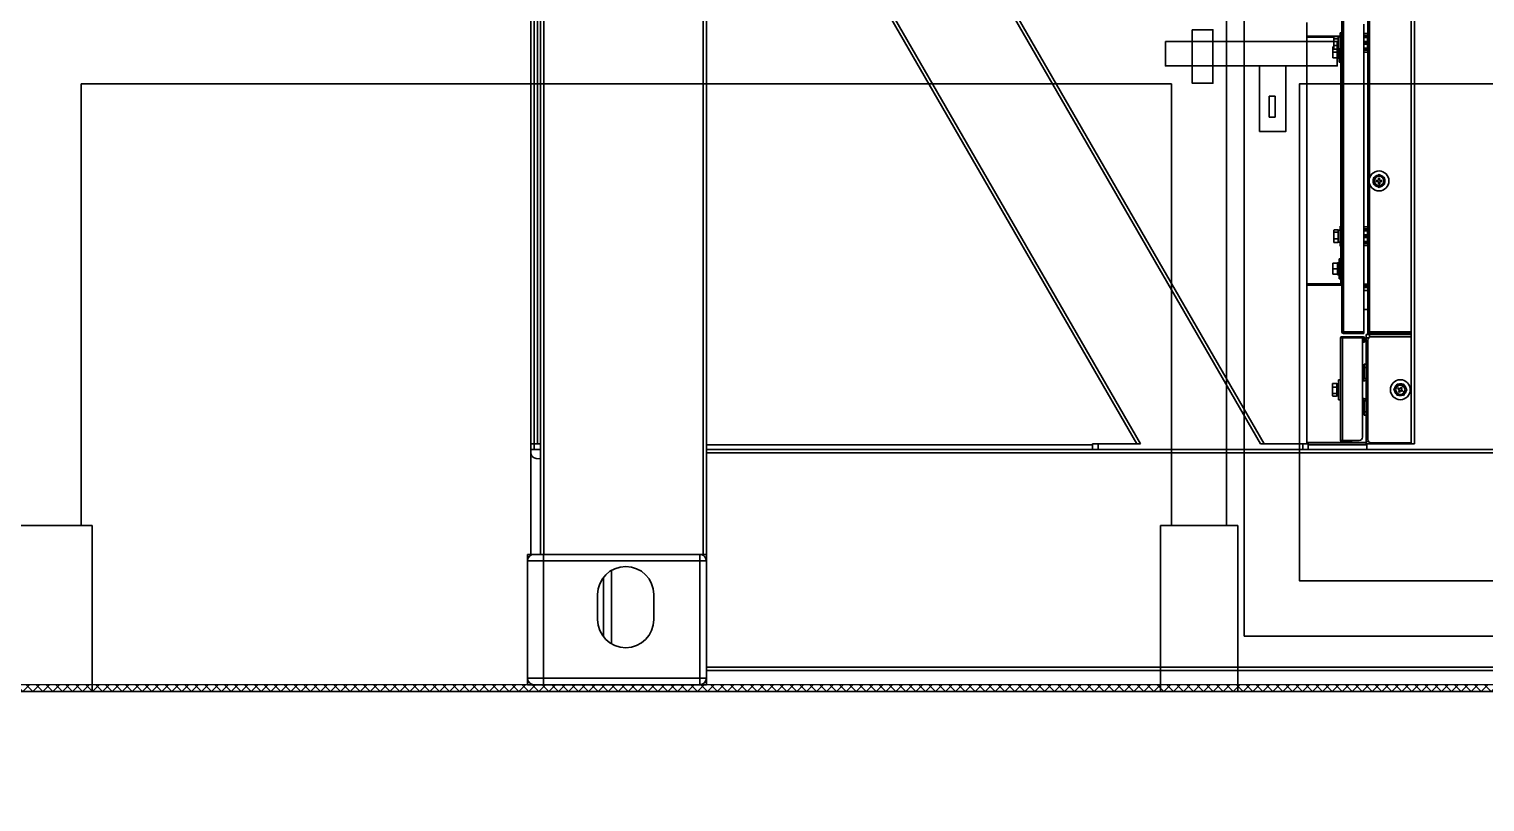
# Model space of a CAD drawing. Header units: millimetres. Extents: x 32496 to 166256, y 3504 to 23939.
# Drawn here: x 83017 to 84335, y 19105 to 19805 of the extents above; entities that cross this region are included whole.
import ezdxf

# ---------------------------------------------------------------- set-up
doc = ezdxf.new("R2010")
doc.units = ezdxf.units.MM
doc.layers.get('0').update_dxf_attribs({"lineweight": 35})
doc.layers.add('02___PRT_ALL_AXES', color=90, linetype='Continuous')

# ---------------------------------------------------------------- blocks, each defined once
blk = doc.blocks.new('YTJHUYTYHRTGR')
at = {"color": 7, "linetype": 'Continuous'}
for p, q in [((68067.4, -41907, 19235.7), (68067.4, -41029, 19235.7)), ((68017.4, -41507, 19235.7), (67030.4, -41507, 19235.7)), ((67030.4, -41907, 19235.7), (67030.4, -41507, 19235.7)), ((68017.4, -41907, 19235.7), (68017.4, -41507, 19235.7)), ((66970.4, -41907, 19235.7), (67040.4, -41907, 19235.7)), ((67040.4, -42057, 19235.7), (67040.4, -41907, 19235.7)), ((68007.4, -42057, 19235.7), (68007.4, -41907, 19235.7)), ((68007.4, -41907, 19235.7), (68077.4, -41907, 19235.7)), ((68077.4, -42057, 19235.7), (68077.4, -41907, 19235.7))]:
    blk.add_line(p, q, dxfattribs=at)
blk.add_lwpolyline([(69223.4, -41029, 0.414214), (69048.4, -40854), (68258.4, -40854, 0.414214), (68083.4, -41029), (68083.4, -42007), (69223.4, -42007)], format="xyb", close=True)
for points in [[(68036.3, -41458.1), (68055, -41458.1), (68055, -41506.6), (68036.3, -41506.6)], [(68011.9, -41468.9), (68167.6, -41468.9), (68167.6, -41490.8), (68011.9, -41490.8)], [(68097.2, -41490.8), (68121, -41490.8), (68121, -41550.2), (68097.2, -41550.2)], [(68628.4, -41957), (68133.4, -41957), (68133.4, -41507), (68628.4, -41507)], [(68105.9, -41537.1), (68111.2, -41537.1), (68111.2, -41518.3), (68105.9, -41518.3)]]:
    blk.add_lwpolyline(points, close=True)
at = {"layer": '02___PRT_ALL_AXES', "color": 7, "linetype": 'Continuous'}
blk.add_line((71373.4, -42057, 19235.7), (65933.4, -42057, 19235.7), dxfattribs=at)
blk = doc.blocks.new('1250-8')
at = {"color": 7, "linetype": 'Continuous'}
for p, q in [((38626.9, -21947.5), (38626.9, -24607.5)), ((38617.9, -24512.5), (38617.9, -21993.5)), ((38620.9, -24512.5), (38620.9, -21993.5)), ((39414.9, -21998.5), (39414.9, -24507.5)), ((39375.9, -24407.5), (39375.9, -23412)), ((38781.9, -23641.5), (39281.9, -24507.5)), ((38781.9, -23841.5), (39166.5, -24507.5)), ((38776.9, -23881.1), (38776.9, -24512.5)), ((39320.7, -24507.5), (39320.7, -24126)), ((39352.2, -24406.1), (39352.2, -24124.5)), ((39372.2, -24127.5), (39372.2, -24406.1)), ((39350.6, -24138.5), (39320.7, -24138.5)), ((39345, -24139.3), (39320.7, -24139.3)), ((39320.7, -24139.5), (39345, -24139.5)), ((39345, -24150), (39345, -24139)), ((39348.7, -24138.8), (39345.3, -24138.8)), ((39348.7, -24141), (39345.3, -24141)), ((39349, -24150), (39349, -24139)), ((39350.6, -24139.2), (39349, -24139.2)), ((39352.2, -24135.5), (39350.6, -24135.5)), ((39350.6, -24135.5), (39350.6, -24153.5)), ((39372.2, -24136.1), (39375.9, -24136.2)), ((39344.2, -24148), (39345, -24148)), ((39344.2, -24148), (39344.2, -24158)), ((39344.2, -24158), (39348.2, -24158)), ((39347.9, -24153), (39344.5, -24153)), ((39348.7, -24146.8), (39345.3, -24146.8)), ((39348.7, -24150.2), (39345.3, -24150.2)), ((39348.2, -24158.4), (39348.2, -24150.2)), ((39350.6, -24149.9), (39349, -24149.9)), ((39349.8, -24149.9), (39349.8, -24162)), ((39352.2, -24153.5), (39350.6, -24153.5)), ((39351.4, -24310.5), (39351.4, -24153.5)), ((39375.9, -24152.9), (39372.2, -24153)), ((39349.8, -24158.4), (39348.2, -24158.4)), ((39351.4, -24162), (39349.8, -24162)), ((39380.9, -24266.7), (39385.9, -24263.7)), ((39381, -24272.5), (39380.9, -24266.7)), ((39386, -24275.3), (39381, -24272.5)), ((39383.4, -24269), (39384.9, -24269)), ((39383.4, -24270), (39383.4, -24269)), ((39384.9, -24270), (39383.4, -24270)), ((39385.4, -24267), (39386.4, -24267)), ((39385.4, -24268.5), (39385.4, -24267)), ((39385.5, -24272), (39385.5, -24270.5)), ((39386.5, -24272), (39385.5, -24272)), ((39385.9, -24263.7), (39390.9, -24266.6)), ((39391, -24272.4), (39386, -24275.3)), ((39386.4, -24267), (39386.4, -24268.5)), ((39386.5, -24270.5), (39386.5, -24272)), ((39386.9, -24269), (39388.4, -24269)), ((39388.4, -24270), (39386.9, -24270)), ((39388.4, -24269), (39388.4, -24270)), ((39391, -24272.4), (39390.9, -24266.6)), ((39345, -24325), (39345, -24314)), ((39348.7, -24313.8), (39345.3, -24313.8)), ((39348.7, -24316), (39345.3, -24316)), ((39349, -24325), (39349, -24314)), ((39350.6, -24314.2), (39349, -24314.2)), ((39352.2, -24310.5), (39350.6, -24310.5)), ((39350.6, -24310.5), (39350.6, -24328.5)), ((39372.2, -24311.1), (39375.9, -24311.2)), ((39348.7, -24321.8), (39345.3, -24321.8)), ((39348.7, -24325.2), (39345.3, -24325.2)), ((39350.6, -24324.9), (39349, -24324.9)), ((39352.2, -24328.5), (39350.6, -24328.5)), ((39351.4, -24362.5), (39351.4, -24328.5)), ((39375.9, -24327.9), (39372.2, -24328)), ((39351.4, -24340), (39349.8, -24340)), ((39349.8, -24340), (39349.8, -24358)), ((39344.2, -24344), (39348.2, -24344)), ((39344.2, -24344), (39344.2, -24354)), ((39344.2, -24354), (39348.2, -24354)), ((39347.9, -24349), (39344.5, -24349)), ((39349.8, -24343.7), (39348.2, -24343.7)), ((39348.2, -24354.4), (39348.2, -24343.7)), ((39349.8, -24354.4), (39348.2, -24354.4)), ((39320.7, -24362.5), (39352.2, -24362.5)), ((39320.7, -24362.7), (39352.2, -24362.7)), ((39320.7, -24363.5), (39352.2, -24363.5)), ((39320.7, -24364), (39352.2, -24364)), ((39351.4, -24358), (39349.8, -24358)), ((39375.9, -24363), (39372.2, -24363)), ((39375.9, -24364.5), (39372.2, -24364.5)), ((39372.2, -24366), (39375.9, -24366)), ((39375.9, -24366.2), (39372.2, -24366.1)), ((39372.2, -24386), (39375.9, -24386)), ((39352.2, -24406.1), (39372.2, -24406.1)), ((39353.6, -24406.3), (39372.2, -24406.3)), ((39353.6, -24407.5), (39372.2, -24407.5)), ((39372.2, -24406.3), (39372.2, -24407.5)), ((39414.9, -24408.5), (39374.4, -24408.5)), ((39374.4, -24411.5), (39374.4, -24408.5)), ((39375.9, -24407.5), (39414.9, -24407.5)), ((39377.3, -24406.1), (39377.3, -24407.5)), ((39379.4, -24408.5), (39379.4, -24407.5)), ((39381.9, -24408.5), (39381.9, -24407.5)), ((39396.9, -24408.5), (39396.9, -24407.5)), ((39399.4, -24408.5), (39399.4, -24407.5)), ((39400.4, -24407.5), (39400.4, -24408.5)), ((39371.7, -24411.5), (39350.9, -24411.5)), ((39350.9, -24504.5), (39350.9, -24411.5)), ((39371.7, -24410.5), (39351.9, -24410.5)), ((39351.9, -24411.5), (39351.9, -24410.5)), ((39370.9, -24411.5), (39370.9, -24501.5)), ((39371.9, -24415.5), (39371.9, -24411.7)), ((39371.9, -24415.5), (39372.9, -24415.5)), ((39372.9, -24415.5), (39372.9, -24411.7)), ((39374.4, -24411.5), (39376.7, -24411.5)), ((39374.4, -24505.5), (39374.4, -24411.5)), ((39375.9, -24503.5), (39375.9, -24413.5)), ((39378.9, -24410.5), (39414.9, -24410.5)), ((39370.9, -24437), (39372.4, -24437)), ((39370.9, -24437), (39372.4, -24437)), ((39370.9, -24446), (39372.4, -24446)), ((39370.9, -24446), (39372.4, -24446)), ((39372.4, -24435.5), (39374.4, -24435.5)), ((39372.4, -24448.3), (39372.4, -24435.5)), ((39343.7, -24464), (39343.7, -24453)), ((39347.4, -24452.8), (39344, -24452.8)), ((39347.4, -24456.2), (39344, -24456.2)), ((39347.7, -24464), (39347.7, -24453)), ((39349.3, -24453.2), (39347.7, -24453.2)), ((39350.9, -24449.5), (39349.3, -24449.5)), ((39349.3, -24449.5), (39349.3, -24467.5)), ((39372.2, -24448.5), (39370.9, -24448.5)), ((39372.2, -24450.5), (39370.9, -24450.5)), ((39399.4, -24458.4), (39402.4, -24453.5)), ((39402.2, -24463.5), (39399.4, -24458.4)), ((39402.4, -24453.5), (39408.2, -24453.6)), ((39402.8, -24457.7), (39403.3, -24456.8)), ((39404.1, -24458.4), (39402.8, -24457.7)), ((39403.3, -24456.8), (39404.6, -24457.6)), ((39403.5, -24460.4), (39404.2, -24459.1)), ((39404.3, -24460.9), (39403.5, -24460.4)), ((39405.1, -24459.6), (39404.3, -24460.9)), ((39405.3, -24457.4), (39406.1, -24456.1)), ((39407.1, -24460.2), (39405.8, -24459.5)), ((39406.1, -24456.1), (39406.9, -24456.6)), ((39406.9, -24456.6), (39406.1, -24457.9)), ((39406.3, -24458.6), (39407.6, -24459.4)), ((39407.6, -24459.4), (39407.1, -24460.2)), ((39408, -24463.6), (39411, -24458.6)), ((39408.2, -24453.6), (39411, -24458.6)), ((39347.4, -24461.9), (39344, -24461.9)), ((39347.4, -24464.3), (39344, -24464.3)), ((39349.3, -24463.9), (39347.7, -24463.9)), ((39350.9, -24467.5), (39349.3, -24467.5)), ((39370.9, -24466.5), (39372.2, -24466.5)), ((39370.9, -24468.5), (39372.2, -24468.5)), ((39370.9, -24471), (39372.4, -24471)), ((39370.9, -24471), (39372.4, -24471)), ((39372.4, -24481.5), (39372.4, -24468.7)), ((39408, -24463.6), (39402.2, -24463.5)), ((39370.9, -24480), (39372.4, -24480)), ((39370.9, -24480), (39372.4, -24480)), ((39374.4, -24481.5), (39372.4, -24481.5)), ((38620.9, -24507.5), (38617.9, -24507.5)), ((38617.9, -24515.2), (38617.9, -24512.5)), ((38617.9, -24512.5), (38626.9, -24512.5)), ((38626.9, -24507.5), (38620.9, -24507.5)), ((39126.5, -24508.5), (38776.9, -24508.5)), ((39126.5, -24512.5), (38776.9, -24512.5)), ((38776.9, -24712.5), (38776.9, -24512.5)), ((39126.5, -24507.5), (39169.9, -24507.5)), ((39126.5, -24512.5), (39126.5, -24507.5)), ((39321.9, -24512.5), (39126.5, -24512.5)), ((39278.5, -24507.5), (39321.9, -24507.5)), ((39374.4, -24506.5), (39320.7, -24506.5)), ((39321.9, -24512.5), (39321.9, -24507.5)), ((39374.9, -24508.5), (39321.9, -24508.5)), ((39374.9, -24512.5), (39321.9, -24512.5)), ((39350.9, -24504.5), (39367.9, -24504.5)), ((39351.9, -24504.5), (39351.9, -24505.5)), ((39351.9, -24505.5), (39360.9, -24505.5)), ((39360.9, -24504.5), (39360.9, -24505.5)), ((39376.7, -24505.5), (39374.4, -24505.5)), ((39374.4, -24508.5), (39374.4, -24505.5)), ((39417.9, -24507.5), (39374.9, -24507.5)), ((39374.9, -24507.5), (39374.9, -24512.5)), ((39554.9, -24512.5), (39374.9, -24512.5)), ((39414.9, -24506.5), (39378.9, -24506.5)), ((38617.9, -24607.5), (38617.9, -24515.2)), ((38626.9, -24521.1), (38622.9, -24520.7)), ((38614.9, -24607.5), (38620.9, -24607.5)), ((38614.9, -24607.5), (38614.9, -24613.5)), ((38614.9, -24613.5), (38614.9, -24719.5)), ((38620.9, -24607.5), (38627, -24607.5)), ((38776.9, -24607.5), (38626.9, -24607.5)), ((38683.9, -24682.2), (38683.9, -24628.4)), ((38690.9, -24622.2), (38690.9, -24688.3)), ((38678.4, -24644), (38678.4, -24666.5)), ((38729.4, -24666.5), (38729.4, -24644)), ((38614.9, -24719.5), (38614.9, -24725.5)), ((40890.9, -24712.5), (38776.9, -24712.5)), ((38776.9, -24719.5), (38776.9, -24712.5)), ((38776.9, -24719.5), (38776.9, -24725.5)), ((38620.9, -24725.5), (38614.9, -24725.5)), ((38770.9, -24725.5), (38620.9, -24725.5)), ((38776.9, -24725.5), (38770.9, -24725.5))]:
    blk.add_line(p, q, dxfattribs=at)
at = {"color": 9, "linetype": 'Continuous'}
for p, q in [((38629.9, -21947.5), (38629.9, -24607.5)), ((38773.9, -21947.5), (38773.9, -24607.5)), ((38623.9, -21998.5), (38623.9, -24507.5)), ((39417.9, -21998.5), (39417.9, -24507.5)), ((38781.9, -23647.5), (39278.5, -24507.5)), ((38781.9, -23835.5), (39169.9, -24507.5)), ((39377.3, -24022.2), (39377.3, -24266.9)), ((39353.6, -24124.5), (39353.6, -24406.1)), ((39375.7, -24137.9), (39372.2, -24137.8)), ((39375.6, -24138.2), (39372.2, -24138.1)), ((39372.2, -24138.3), (39375.4, -24138.4)), ((39372.2, -24138.8), (39375.4, -24138.9)), ((39372.2, -24139.2), (39375.7, -24139.2)), ((39375.4, -24139.7), (39372.2, -24139.7)), ((39372.2, -24143.2), (39375.5, -24143.2)), ((39372.2, -24143.6), (39375.5, -24143.6)), ((39372.2, -24143.8), (39375.6, -24143.8)), ((39375.6, -24144.1), (39372.2, -24144.1)), ((39375.6, -24138.2), (39375.4, -24138.4)), ((39375.7, -24138.9), (39375.4, -24138.9)), ((39375.4, -24139.2), (39375.4, -24138.9)), ((39375.5, -24143.6), (39375.6, -24143.8)), ((39375.6, -24138.2), (39375.7, -24137.9)), ((39375.6, -24144.1), (39375.6, -24143.8)), ((39375.7, -24138.7), (39375.9, -24138.5)), ((39375.7, -24138.9), (39375.7, -24139.2)), ((39375.9, -24143.5), (39375.8, -24143.3)), ((39372.2, -24145), (39375.6, -24145)), ((39375.6, -24145.3), (39372.2, -24145.3)), ((39375.5, -24145.4), (39372.2, -24145.4)), ((39375.5, -24145.8), (39372.2, -24145.8)), ((39372.2, -24149.3), (39375.4, -24149.3)), ((39375.7, -24149.8), (39372.2, -24149.8)), ((39375.4, -24150.1), (39372.2, -24150.2)), ((39375.4, -24150.6), (39372.2, -24150.7)), ((39372.2, -24151), (39375.6, -24150.9)), ((39372.2, -24151.3), (39375.7, -24151.2)), ((39375.4, -24150.1), (39375.4, -24149.8)), ((39375.4, -24150.1), (39375.7, -24150.1)), ((39375.4, -24150.6), (39375.6, -24150.9)), ((39375.6, -24145.3), (39375.5, -24145.4)), ((39375.6, -24145.3), (39375.6, -24145)), ((39375.7, -24151.2), (39375.6, -24150.9)), ((39375.7, -24149.8), (39375.7, -24150.1)), ((39375.9, -24150.6), (39375.7, -24150.3)), ((39375.8, -24145.7), (39375.9, -24145.6)), ((39351.2, -24310.5), (39351.2, -24162)), ((39377.3, -24272.2), (39377.3, -24406.1)), ((39375.7, -24312.9), (39372.2, -24312.8)), ((39375.6, -24313.2), (39372.2, -24313.1)), ((39372.2, -24313.3), (39375.4, -24313.4)), ((39372.2, -24313.8), (39375.4, -24313.9)), ((39372.2, -24314.2), (39375.7, -24314.2)), ((39375.4, -24314.7), (39372.2, -24314.7)), ((39375.6, -24313.2), (39375.4, -24313.4)), ((39375.7, -24313.9), (39375.4, -24313.9)), ((39375.4, -24314.2), (39375.4, -24313.9)), ((39375.6, -24313.2), (39375.7, -24312.9)), ((39375.7, -24313.7), (39375.9, -24313.5)), ((39375.7, -24313.9), (39375.7, -24314.2)), ((39351.2, -24340), (39351.2, -24328.5)), ((39372.2, -24318.2), (39375.5, -24318.2)), ((39372.2, -24318.6), (39375.5, -24318.6)), ((39372.2, -24318.8), (39375.6, -24318.8)), ((39375.6, -24319.1), (39372.2, -24319.1)), ((39372.2, -24320), (39375.6, -24320)), ((39375.6, -24320.3), (39372.2, -24320.3)), ((39375.5, -24320.4), (39372.2, -24320.4)), ((39375.5, -24320.8), (39372.2, -24320.8)), ((39372.2, -24324.3), (39375.4, -24324.3)), ((39375.7, -24324.8), (39372.2, -24324.8)), ((39375.4, -24325.1), (39372.2, -24325.2)), ((39375.4, -24325.6), (39372.2, -24325.7)), ((39372.2, -24326), (39375.6, -24325.9)), ((39372.2, -24326.3), (39375.7, -24326.2)), ((39375.4, -24325.1), (39375.4, -24324.8)), ((39375.4, -24325.1), (39375.7, -24325.1)), ((39375.4, -24325.6), (39375.6, -24325.9)), ((39375.5, -24318.6), (39375.6, -24318.8)), ((39375.6, -24320.3), (39375.5, -24320.4)), ((39375.6, -24319.1), (39375.6, -24318.8)), ((39375.6, -24320.3), (39375.6, -24320)), ((39375.7, -24326.2), (39375.6, -24325.9)), ((39375.7, -24324.8), (39375.7, -24325.1)), ((39375.9, -24325.6), (39375.7, -24325.3)), ((39375.9, -24318.5), (39375.8, -24318.3)), ((39375.8, -24320.7), (39375.9, -24320.6)), ((39351.2, -24362.5), (39351.2, -24358)), ((39351.4, -24359.5), (39352.2, -24359.5)), ((39372.2, -24368.6), (39375.9, -24368.7)), ((39353.6, -24406.3), (39353.6, -24407.5)), ((39377.3, -24406.1), (39414.9, -24406.1)), ((39377.4, -24408.5), (39377.4, -24410.9)), ((39352.9, -24411.5), (39352.9, -24504.5)), ((39371.7, -24411.5), (39371.7, -24410.5)), ((39371.9, -24411.7), (39372.9, -24411.7)), ((39374.4, -24438.5), (39372.4, -24438.5)), ((39372.2, -24448.5), (39372.2, -24450.5)), ((39372.4, -24448.3), (39374.4, -24448.3)), ((39372.2, -24468.5), (39372.2, -24466.5)), ((39372.4, -24468.7), (39374.4, -24468.7)), ((39372.4, -24478.5), (39374.4, -24478.5)), ((39131.5, -24512.5), (39131.5, -24507.5)), ((39316.9, -24512.5), (39316.9, -24507.5)), ((39374.4, -24506.3), (39320.7, -24506.3)), ((39377.4, -24506.1), (39377.4, -24507.5)), ((40890.9, -24515.5), (38776.9, -24515.5)), ((38614.9, -24613.5), (38776.9, -24613.5)), ((38629.4, -24725.5), (38629.4, -24607.5)), ((38770.9, -24725.5), (38770.9, -24607.5)), ((40890.9, -24709.5), (38776.9, -24709.5)), ((38776.9, -24719.5), (38614.9, -24719.5))]:
    blk.add_line(p, q, dxfattribs=at)
at = {"color": 7, "linetype": 'Continuous'}
for centre, radius in [((39385.9, -24269.5), 9), ((39385.9, -24269.5), 4.25), ((39405.2, -24458.5), 9), ((39405.2, -24458.5), 4.25)]:
    blk.add_circle(centre, radius, dxfattribs=at)
at = {"color": 9, "linetype": 'Continuous'}
for centre, start, end in [((39375.4, -24138.7), 0.0456, 88.4544), ((39375.5, -24143.3), 270.0471, 359.9529), ((39375.4, -24150.3), 271.5456, 359.9544), ((39375.5, -24145.7), 0.0471, 89.9529), ((39375.4, -24313.7), 0.0456, 88.4544), ((39375.4, -24325.3), 271.5456, 359.9544), ((39375.5, -24318.3), 270.0471, 359.9529), ((39375.5, -24320.7), 0.0471, 89.9529)]:
    blk.add_arc(centre, 0.3, start, end, dxfattribs=at)
at = {"color": 7, "linetype": 'Continuous'}
for centre, radius, start, end in [((39385.9, -24269.5), 5.35, 159.6691, 201.3485), ((39385.9, -24269.5), 5.47, 144.5164, 156.5013), ((39385.9, -24269.5), 5.47, 204.5164, 216.5013), ((39385.9, -24269.5), 5.35, 99.6691, 141.3485), ((39385.9, -24269.5), 5.35, 219.6691, 261.3485), ((39384.9, -24268.5), 0.5, 270.5088, 0.5088), ((39385, -24270.5), 0.5, 0.5088, 90.5088), ((39385.9, -24269.5), 5.47, 84.5164, 96.5013), ((39385.9, -24269.5), 5.47, 264.5164, 276.5013), ((39386.9, -24268.5), 0.5, 180.5088, 270.5088), ((39387, -24270.5), 0.5, 90.5088, 180.5088), ((39385.9, -24269.5), 5.35, 39.6691, 81.3485), ((39385.9, -24269.5), 5.35, 279.6691, 321.3485), ((39385.9, -24269.5), 5.47, 24.5164, 36.5013), ((39385.9, -24269.5), 5.47, 324.5164, 336.5013), ((39385.9, -24269.5), 5.35, 339.6691, 21.3485), ((39353.6, -24406.1), 1.4, 180, 270), ((39353.6, -24406.1), 0.2, 180, 270), ((39351.9, -24411.5), 1, 90, 180), ((39371.7, -24411.7), 1.2, 0, 90), ((39371.7, -24411.7), 0.2, 0, 90), ((39378.9, -24413.5), 3, 90, 180), ((39372.2, -24448.3), 2.2, 270, 0), ((39372.2, -24448.3), 0.2, 270, 0), ((39405.2, -24458.5), 5.47, 172.9895, 184.9744), ((39405.2, -24458.5), 5.35, 128.1423, 169.8217), ((39405.2, -24458.5), 5.35, 188.1423, 229.8217), ((39405.2, -24458.5), 5.47, 112.9895, 124.9744), ((39405.2, -24458.5), 5.35, 68.1423, 109.8217), ((39403.8, -24458.9), 0.5, 328.982, 58.982), ((39404.9, -24457.1), 0.5, 238.982, 328.982), ((39405.5, -24459.9), 0.5, 58.982, 148.982), ((39406.6, -24458.2), 0.5, 148.982, 238.982), ((39405.2, -24458.5), 5.47, 52.9895, 64.9744), ((39405.2, -24458.5), 5.35, 308.1423, 349.8217), ((39405.2, -24458.5), 5.35, 8.1423, 49.8217), ((39405.2, -24458.5), 5.47, 352.9895, 4.9744), ((39372.2, -24468.7), 2.2, 0, 90), ((39372.2, -24468.7), 0.2, 0, 90), ((39405.2, -24458.5), 5.47, 232.9895, 244.9744), ((39405.2, -24458.5), 5.35, 248.1423, 289.8217), ((39405.2, -24458.5), 5.47, 292.9895, 304.9744), ((39351.9, -24504.5), 1, 180, 270), ((39367.9, -24501.5), 3, 270, 0), ((39378.9, -24503.5), 3, 180, 270), ((38623.4, -24515.2), 5.5, 180, 264.2864), ((38620.9, -24613.5), 6, 90, 180), ((38703.9, -24644), 25.5, 0, 180), ((38770.9, -24613.5), 6, 0, 75), ((38703.9, -24666.5), 25.5, 180, 0), ((38620.9, -24719.5), 6, 180, 270), ((38770.9, -24719.5), 6, 270, 0)]:
    blk.add_arc(centre, radius, start, end, dxfattribs=at)
for points, knots in [([(39345.3, -24138.8), (39345.3, -24138.8), (39345.2, -24138.9), (39345.1, -24139), (39345, -24139)], [0, 0, 0, 0, 0.257734, 1, 1, 1, 1]), ([(39345, -24140.8), (39345.1, -24140.8), (39345.2, -24140.9), (39345.3, -24141), (39345.3, -24141)], [0, 0, 0, 0, 0.242066, 1, 1, 1, 1]), ([(39348.7, -24138.8), (39348.8, -24138.8), (39348.9, -24138.9), (39349, -24139), (39349, -24139)], [0, 0, 0, 0, 0.257734, 1, 1, 1, 1]), ([(39349, -24140.8), (39349, -24140.8), (39348.9, -24140.9), (39348.8, -24141), (39348.7, -24141)], [0, 0, 0, 0, 0.242066, 1, 1, 1, 1]), ([(39344.5, -24148), (39344.5, -24148.1), (39344.4, -24148.3), (39344.3, -24148.4), (39344.2, -24148.6)], [0, 0, 0, 0, 0.250877, 1, 1, 1, 1]), ([(39344.2, -24152.4), (39344.3, -24152.5), (39344.4, -24152.7), (39344.5, -24152.9), (39344.5, -24153)], [0, 0, 0, 0, 0.249157, 1, 1, 1, 1]), ([(39344.5, -24153), (39344.5, -24153.1), (39344.4, -24153.3), (39344.3, -24153.4), (39344.2, -24153.6)], [0, 0, 0, 0, 0.250877, 1, 1, 1, 1]), ([(39344.2, -24157.4), (39344.3, -24157.5), (39344.4, -24157.7), (39344.5, -24157.9), (39344.5, -24158)], [0, 0, 0, 0, 0.249157, 1, 1, 1, 1]), ([(39345.3, -24146.8), (39345.3, -24146.8), (39345.2, -24146.9), (39345.1, -24147.1), (39345, -24147.2)], [0, 0, 0, 0, 0.253627, 1, 1, 1, 1]), ([(39345, -24149.8), (39345.1, -24149.9), (39345.2, -24150), (39345.3, -24150.2), (39345.3, -24150.2)], [0, 0, 0, 0, 0.246345, 1, 1, 1, 1]), ([(39345.3, -24150.2), (39345.3, -24150.2), (39345.2, -24150.1), (39345.1, -24150.1), (39345, -24150)], [0, 0, 0, 0, 0.257734, 1, 1, 1, 1]), ([(39348.2, -24152.4), (39348.2, -24152.5), (39348.1, -24152.7), (39348, -24152.9), (39347.9, -24153)], [0, 0, 0, 0, 0.249157, 1, 1, 1, 1]), ([(39347.9, -24153), (39348, -24153.1), (39348.1, -24153.3), (39348.2, -24153.4), (39348.2, -24153.6)], [0, 0, 0, 0, 0.250877, 1, 1, 1, 1]), ([(39348.2, -24157.4), (39348.2, -24157.5), (39348.1, -24157.7), (39348, -24157.9), (39347.9, -24158)], [0, 0, 0, 0, 0.249157, 1, 1, 1, 1]), ([(39348.7, -24146.8), (39348.8, -24146.8), (39348.9, -24146.9), (39349, -24147.1), (39349, -24147.2)], [0, 0, 0, 0, 0.253626, 1, 1, 1, 1]), ([(39349, -24149.8), (39349, -24149.9), (39348.9, -24150), (39348.8, -24150.2), (39348.7, -24150.2)], [0, 0, 0, 0, 0.246346, 1, 1, 1, 1]), ([(39348.7, -24150.2), (39348.8, -24150.2), (39348.9, -24150.1), (39349, -24150.1), (39349, -24150)], [0, 0, 0, 0, 0.257734, 1, 1, 1, 1]), ([(39345.3, -24313.8), (39345.3, -24313.8), (39345.2, -24313.9), (39345.1, -24314), (39345, -24314)], [0, 0, 0, 0, 0.257734, 1, 1, 1, 1]), ([(39345, -24315.8), (39345.1, -24315.8), (39345.2, -24315.9), (39345.3, -24316), (39345.3, -24316)], [0, 0, 0, 0, 0.242066, 1, 1, 1, 1]), ([(39348.7, -24313.8), (39348.8, -24313.8), (39348.9, -24313.9), (39349, -24314), (39349, -24314)], [0, 0, 0, 0, 0.257734, 1, 1, 1, 1]), ([(39349, -24315.8), (39349, -24315.8), (39348.9, -24315.9), (39348.8, -24316), (39348.7, -24316)], [0, 0, 0, 0, 0.242066, 1, 1, 1, 1]), ([(39345.3, -24321.8), (39345.3, -24321.8), (39345.2, -24321.9), (39345.1, -24322.1), (39345, -24322.2)], [0, 0, 0, 0, 0.253627, 1, 1, 1, 1]), ([(39345, -24324.8), (39345.1, -24324.9), (39345.2, -24325), (39345.3, -24325.2), (39345.3, -24325.2)], [0, 0, 0, 0, 0.246345, 1, 1, 1, 1]), ([(39345.3, -24325.2), (39345.3, -24325.2), (39345.2, -24325.1), (39345.1, -24325.1), (39345, -24325)], [0, 0, 0, 0, 0.257734, 1, 1, 1, 1]), ([(39348.7, -24321.8), (39348.8, -24321.8), (39348.9, -24321.9), (39349, -24322.1), (39349, -24322.2)], [0, 0, 0, 0, 0.253626, 1, 1, 1, 1]), ([(39349, -24324.8), (39349, -24324.9), (39348.9, -24325), (39348.8, -24325.2), (39348.7, -24325.2)], [0, 0, 0, 0, 0.246346, 1, 1, 1, 1]), ([(39348.7, -24325.2), (39348.8, -24325.2), (39348.9, -24325.1), (39349, -24325.1), (39349, -24325)], [0, 0, 0, 0, 0.257734, 1, 1, 1, 1]), ([(39344.5, -24344), (39344.5, -24344.1), (39344.4, -24344.3), (39344.3, -24344.4), (39344.2, -24344.6)], [0, 0, 0, 0, 0.250877, 1, 1, 1, 1]), ([(39344.2, -24348.4), (39344.3, -24348.5), (39344.4, -24348.7), (39344.5, -24348.9), (39344.5, -24349)], [0, 0, 0, 0, 0.249157, 1, 1, 1, 1]), ([(39344.5, -24349), (39344.5, -24349.1), (39344.4, -24349.3), (39344.3, -24349.4), (39344.2, -24349.6)], [0, 0, 0, 0, 0.250877, 1, 1, 1, 1]), ([(39344.2, -24353.4), (39344.3, -24353.5), (39344.4, -24353.7), (39344.5, -24353.9), (39344.5, -24354)], [0, 0, 0, 0, 0.249157, 1, 1, 1, 1]), ([(39347.9, -24344), (39348, -24344.1), (39348.1, -24344.3), (39348.2, -24344.4), (39348.2, -24344.6)], [0, 0, 0, 0, 0.250877, 1, 1, 1, 1]), ([(39348.2, -24348.4), (39348.2, -24348.5), (39348.1, -24348.7), (39348, -24348.9), (39347.9, -24349)], [0, 0, 0, 0, 0.249157, 1, 1, 1, 1]), ([(39347.9, -24349), (39348, -24349.1), (39348.1, -24349.3), (39348.2, -24349.4), (39348.2, -24349.6)], [0, 0, 0, 0, 0.250877, 1, 1, 1, 1]), ([(39348.2, -24353.4), (39348.2, -24353.5), (39348.1, -24353.7), (39348, -24353.9), (39347.9, -24354)], [0, 0, 0, 0, 0.249157, 1, 1, 1, 1]), ([(39343.7, -24453), (39343.8, -24453), (39343.9, -24452.9), (39344, -24452.8), (39344, -24452.8)], [0, 0, 0, 0, 0.242383, 1, 1, 1, 1]), ([(39344, -24452.8), (39344, -24452.8), (39343.9, -24452.9), (39343.8, -24453.1), (39343.7, -24453.2)], [0, 0, 0, 0, 0.253792, 1, 1, 1, 1]), ([(39343.7, -24455.8), (39343.8, -24455.9), (39343.9, -24456), (39344, -24456.1), (39344, -24456.2)], [0, 0, 0, 0, 0.246175, 1, 1, 1, 1]), ([(39347.7, -24453), (39347.7, -24453), (39347.6, -24452.9), (39347.5, -24452.8), (39347.4, -24452.8)], [0, 0, 0, 0, 0.242383, 1, 1, 1, 1]), ([(39347.4, -24452.8), (39347.5, -24452.8), (39347.6, -24452.9), (39347.7, -24453.1), (39347.7, -24453.2)], [0, 0, 0, 0, 0.253791, 1, 1, 1, 1]), ([(39347.7, -24455.8), (39347.7, -24455.9), (39347.6, -24456), (39347.5, -24456.1), (39347.4, -24456.2)], [0, 0, 0, 0, 0.246176, 1, 1, 1, 1]), ([(39344, -24461.9), (39344, -24462), (39343.9, -24462.1), (39343.8, -24462.1), (39343.7, -24462.2)], [0, 0, 0, 0, 0.257433, 1, 1, 1, 1]), ([(39343.7, -24464), (39343.8, -24464), (39343.9, -24464.1), (39344, -24464.2), (39344, -24464.3)], [0, 0, 0, 0, 0.242383, 1, 1, 1, 1]), ([(39347.4, -24461.9), (39347.5, -24462), (39347.6, -24462.1), (39347.7, -24462.1), (39347.7, -24462.2)], [0, 0, 0, 0, 0.257432, 1, 1, 1, 1]), ([(39347.7, -24464), (39347.7, -24464), (39347.6, -24464.1), (39347.5, -24464.2), (39347.4, -24464.3)], [0, 0, 0, 0, 0.242383, 1, 1, 1, 1])]:
    blk.add_open_spline(points, degree=3, knots=knots, dxfattribs=at)
for points in [[(39345.3, -24141), (39345.2, -24141.2), (39345.1, -24141.5), (39345, -24141.7)], [(39348.7, -24141), (39348.9, -24141.2), (39349, -24141.5), (39349, -24141.7)], [(39345, -24146.1), (39345.1, -24146.3), (39345.2, -24146.5), (39345.3, -24146.8)], [(39349, -24146.1), (39349, -24146.3), (39348.9, -24146.5), (39348.7, -24146.8)], [(39345.3, -24316), (39345.2, -24316.2), (39345.1, -24316.5), (39345, -24316.7)], [(39348.7, -24316), (39348.9, -24316.2), (39349, -24316.5), (39349, -24316.7)], [(39345, -24321.1), (39345.1, -24321.3), (39345.2, -24321.5), (39345.3, -24321.8)], [(39349, -24321.1), (39349, -24321.3), (39348.9, -24321.5), (39348.7, -24321.8)], [(39344, -24456.2), (39343.9, -24456.4), (39343.8, -24456.6), (39343.7, -24456.9)], [(39347.4, -24456.2), (39347.6, -24456.4), (39347.7, -24456.6), (39347.7, -24456.9)], [(39343.7, -24461.3), (39343.8, -24461.5), (39343.9, -24461.7), (39344, -24461.9)], [(39347.7, -24461.3), (39347.7, -24461.5), (39347.6, -24461.7), (39347.4, -24461.9)]]:
    blk.add_open_spline(points, degree=3, dxfattribs=at)
at = {"color": 9, "linetype": 'Continuous'}
for points, knots in [([(39375.4, -24138.9), (39375.4, -24138.9), (39375.4, -24138.8), (39375.4, -24138.7), (39375.4, -24138.7), (39375.4, -24138.6), (39375.4, -24138.5), (39375.4, -24138.5), (39375.4, -24138.5), (39375.4, -24138.5), (39375.4, -24138.4), (39375.4, -24138.4), (39375.4, -24138.4), (39375.4, -24138.4)], [0, 0, 0, 0, 0.191865, 0.376744, 0.547504, 0.697965, 0.822471, 0.873511, 0.916408, 0.950791, 0.976313, 0.992755, 1, 1, 1, 1]), ([(39375.4, -24139.2), (39375.4, -24139.3), (39375.4, -24139.5), (39375.4, -24139.6), (39375.4, -24139.7), (39375.4, -24139.7)], [0, 0, 0, 0, 0.626748, 0.857897, 1, 1, 1, 1]), ([(39375.4, -24139.7), (39375.4, -24139.7), (39375.5, -24139.7), (39375.6, -24139.6), (39375.7, -24139.5), (39375.7, -24139.5), (39375.7, -24139.4)], [0, 0, 0, 0, 0.24419, 0.506199, 0.764301, 1, 1, 1, 1]), ([(39375.4, -24139.7), (39375.4, -24139.8), (39375.4, -24140), (39375.4, -24140.4), (39375.4, -24141.1), (39375.5, -24142.1), (39375.5, -24142.8), (39375.5, -24143.2)], [0, 0, 0, 0, 0.061441, 0.144553, 0.370069, 0.661671, 1, 1, 1, 1]), ([(39375.5, -24143.2), (39375.5, -24143.2), (39375.6, -24143.2), (39375.6, -24143.2), (39375.7, -24143.2), (39375.7, -24143.2), (39375.8, -24143.2), (39375.8, -24143.2), (39375.8, -24143.2)], [0, 0, 0, 0, 0.342341, 0.509911, 0.661781, 0.788869, 0.88694, 1, 1, 1, 1]), ([(39375.5, -24143.2), (39375.5, -24143.3), (39375.5, -24143.4), (39375.5, -24143.4), (39375.5, -24143.5), (39375.5, -24143.5), (39375.5, -24143.6), (39375.5, -24143.6), (39375.5, -24143.6), (39375.5, -24143.6), (39375.5, -24143.6), (39375.5, -24143.6)], [0, 0, 0, 0, 0.393038, 0.563438, 0.710435, 0.830302, 0.919884, 0.952586, 0.976912, 0.992743, 1, 1, 1, 1]), ([(39375.6, -24138.2), (39375.7, -24138.2), (39375.9, -24138.2), (39375.9, -24138.4), (39375.9, -24138.5)], [0, 0, 0, 0, 0.500055, 1, 1, 1, 1]), ([(39375.9, -24143.5), (39375.9, -24143.5), (39375.9, -24143.7), (39375.7, -24143.8), (39375.6, -24143.8)], [0, 0, 0, 0, 0.500041, 1, 1, 1, 1]), ([(39375.9, -24144), (39375.9, -24144), (39375.8, -24144), (39375.7, -24144.1), (39375.6, -24144.1)], [0, 0, 0, 0, 0.49999, 1, 1, 1, 1]), ([(39375.7, -24137.9), (39375.7, -24137.9), (39375.8, -24137.9), (39375.9, -24137.9), (39375.9, -24138)], [0, 0, 0, 0, 0.499995, 1, 1, 1, 1]), ([(39375.7, -24138.9), (39375.7, -24138.9), (39375.7, -24138.9), (39375.7, -24138.8), (39375.7, -24138.8), (39375.7, -24138.8), (39375.7, -24138.7), (39375.7, -24138.7), (39375.7, -24138.7), (39375.7, -24138.7), (39375.7, -24138.7), (39375.7, -24138.7)], [0, 0, 0, 0, 0.376256, 0.547284, 0.697782, 0.821563, 0.915064, 0.949559, 0.975412, 0.992291, 1, 1, 1, 1]), ([(39375.7, -24139.4), (39375.7, -24139.4), (39375.7, -24139.4), (39375.7, -24139.3), (39375.7, -24139.3), (39375.7, -24139.2)], [0, 0, 0, 0, 0.142084, 0.37268, 1, 1, 1, 1]), ([(39375.7, -24139.4), (39375.7, -24139.5), (39375.7, -24139.7), (39375.7, -24140.1), (39375.7, -24140.9), (39375.8, -24142), (39375.8, -24142.7), (39375.8, -24143.2)], [0, 0, 0, 0, 0.061395, 0.144509, 0.37004, 0.66166, 1, 1, 1, 1]), ([(39375.8, -24143.3), (39375.8, -24143.3), (39375.8, -24143.3), (39375.8, -24143.3), (39375.8, -24143.3), (39375.8, -24143.3), (39375.8, -24143.2), (39375.8, -24143.2), (39375.8, -24143.2), (39375.8, -24143.2)], [0, 0, 0, 0, 0.023941, 0.081419, 0.170801, 0.290209, 0.437273, 0.607746, 1, 1, 1, 1]), ([(39375.5, -24145.8), (39375.5, -24146.2), (39375.5, -24146.9), (39375.4, -24147.9), (39375.4, -24148.7), (39375.4, -24149.1), (39375.4, -24149.3), (39375.4, -24149.3)], [0, 0, 0, 0, 0.338355, 0.629954, 0.855464, 0.938566, 1, 1, 1, 1]), ([(39375.4, -24149.3), (39375.4, -24149.4), (39375.4, -24149.4), (39375.4, -24149.6), (39375.4, -24149.7), (39375.4, -24149.8)], [0, 0, 0, 0, 0.142103, 0.373252, 1, 1, 1, 1]), ([(39375.4, -24149.3), (39375.4, -24149.3), (39375.5, -24149.3), (39375.6, -24149.4), (39375.7, -24149.5), (39375.7, -24149.6), (39375.7, -24149.6)], [0, 0, 0, 0, 0.244194, 0.506207, 0.764309, 1, 1, 1, 1]), ([(39375.4, -24150.6), (39375.4, -24150.6), (39375.4, -24150.6), (39375.4, -24150.6), (39375.4, -24150.6), (39375.4, -24150.6), (39375.4, -24150.6), (39375.4, -24150.5), (39375.4, -24150.5), (39375.4, -24150.4), (39375.4, -24150.3), (39375.4, -24150.2), (39375.4, -24150.1), (39375.4, -24150.1)], [0, 0, 0, 0, 0.007246, 0.023687, 0.049209, 0.083591, 0.126488, 0.177528, 0.302034, 0.452496, 0.623256, 0.808135, 1, 1, 1, 1]), ([(39375.5, -24145.4), (39375.5, -24145.4), (39375.5, -24145.4), (39375.5, -24145.4), (39375.5, -24145.5), (39375.5, -24145.5), (39375.5, -24145.5), (39375.5, -24145.5), (39375.5, -24145.6), (39375.5, -24145.7), (39375.5, -24145.8), (39375.5, -24145.8)], [0, 0, 0, 0, 0.007257, 0.023087, 0.047413, 0.080116, 0.169697, 0.289565, 0.436561, 0.606962, 1, 1, 1, 1]), ([(39375.5, -24145.8), (39375.5, -24145.8), (39375.6, -24145.8), (39375.6, -24145.8), (39375.7, -24145.8), (39375.7, -24145.8), (39375.8, -24145.9), (39375.8, -24145.9), (39375.8, -24145.9)], [0, 0, 0, 0, 0.340142, 0.507352, 0.659399, 0.787095, 0.885926, 1, 1, 1, 1]), ([(39375.6, -24145), (39375.7, -24145), (39375.8, -24145), (39375.9, -24145), (39375.9, -24145.1)], [0, 0, 0, 0, 0.50001, 1, 1, 1, 1]), ([(39375.6, -24145.3), (39375.7, -24145.3), (39375.9, -24145.3), (39375.9, -24145.5), (39375.9, -24145.6)], [0, 0, 0, 0, 0.500043, 1, 1, 1, 1]), ([(39375.9, -24150.6), (39375.9, -24150.6), (39375.9, -24150.8), (39375.7, -24150.9), (39375.6, -24150.9)], [0, 0, 0, 0, 0.500053, 1, 1, 1, 1]), ([(39375.8, -24145.9), (39375.8, -24146.3), (39375.8, -24147.1), (39375.7, -24148.2), (39375.7, -24148.9), (39375.7, -24149.4), (39375.7, -24149.5), (39375.7, -24149.6)], [0, 0, 0, 0, 0.33834, 0.629961, 0.855491, 0.938605, 1, 1, 1, 1]), ([(39375.7, -24149.8), (39375.7, -24149.8), (39375.7, -24149.7), (39375.7, -24149.7), (39375.7, -24149.6), (39375.7, -24149.6)], [0, 0, 0, 0, 0.627241, 0.857828, 1, 1, 1, 1]), ([(39375.7, -24150.3), (39375.7, -24150.3), (39375.7, -24150.3), (39375.7, -24150.3), (39375.7, -24150.3), (39375.7, -24150.3), (39375.7, -24150.3), (39375.7, -24150.3), (39375.7, -24150.2), (39375.7, -24150.2), (39375.7, -24150.1), (39375.7, -24150.1)], [0, 0, 0, 0, 0.007732, 0.024659, 0.050575, 0.085143, 0.17878, 0.302628, 0.45308, 0.623985, 1, 1, 1, 1]), ([(39375.9, -24151.1), (39375.9, -24151.1), (39375.8, -24151.1), (39375.7, -24151.2), (39375.7, -24151.2)], [0, 0, 0, 0, 0.500005, 1, 1, 1, 1]), ([(39375.8, -24145.9), (39375.8, -24145.9), (39375.8, -24145.8), (39375.8, -24145.8), (39375.8, -24145.8), (39375.8, -24145.8), (39375.8, -24145.7), (39375.8, -24145.7), (39375.8, -24145.7), (39375.8, -24145.7)], [0, 0, 0, 0, 0.392163, 0.562658, 0.709753, 0.82918, 0.918571, 0.976054, 1, 1, 1, 1]), ([(39375.4, -24313.9), (39375.4, -24313.9), (39375.4, -24313.8), (39375.4, -24313.7), (39375.4, -24313.7), (39375.4, -24313.6), (39375.4, -24313.5), (39375.4, -24313.5), (39375.4, -24313.5), (39375.4, -24313.5), (39375.4, -24313.4), (39375.4, -24313.4), (39375.4, -24313.4), (39375.4, -24313.4)], [0, 0, 0, 0, 0.191865, 0.376744, 0.547504, 0.697965, 0.822471, 0.873511, 0.916408, 0.950791, 0.976313, 0.992755, 1, 1, 1, 1]), ([(39375.4, -24314.2), (39375.4, -24314.3), (39375.4, -24314.5), (39375.4, -24314.6), (39375.4, -24314.7), (39375.4, -24314.7)], [0, 0, 0, 0, 0.626748, 0.857897, 1, 1, 1, 1]), ([(39375.4, -24314.7), (39375.4, -24314.7), (39375.5, -24314.7), (39375.6, -24314.6), (39375.7, -24314.5), (39375.7, -24314.5), (39375.7, -24314.4)], [0, 0, 0, 0, 0.24419, 0.506199, 0.764301, 1, 1, 1, 1]), ([(39375.4, -24314.7), (39375.4, -24314.8), (39375.4, -24315), (39375.4, -24315.4), (39375.4, -24316.1), (39375.5, -24317.1), (39375.5, -24317.8), (39375.5, -24318.2)], [0, 0, 0, 0, 0.061441, 0.144553, 0.370069, 0.661671, 1, 1, 1, 1]), ([(39375.6, -24313.2), (39375.7, -24313.2), (39375.9, -24313.2), (39375.9, -24313.4), (39375.9, -24313.5)], [0, 0, 0, 0, 0.500055, 1, 1, 1, 1]), ([(39375.7, -24312.9), (39375.7, -24312.9), (39375.8, -24312.9), (39375.9, -24312.9), (39375.9, -24313)], [0, 0, 0, 0, 0.499995, 1, 1, 1, 1]), ([(39375.7, -24313.9), (39375.7, -24313.9), (39375.7, -24313.9), (39375.7, -24313.8), (39375.7, -24313.8), (39375.7, -24313.8), (39375.7, -24313.7), (39375.7, -24313.7), (39375.7, -24313.7), (39375.7, -24313.7), (39375.7, -24313.7), (39375.7, -24313.7)], [0, 0, 0, 0, 0.376256, 0.547284, 0.697782, 0.821563, 0.915064, 0.949559, 0.975412, 0.992291, 1, 1, 1, 1]), ([(39375.7, -24314.4), (39375.7, -24314.4), (39375.7, -24314.4), (39375.7, -24314.3), (39375.7, -24314.3), (39375.7, -24314.2)], [0, 0, 0, 0, 0.142084, 0.37268, 1, 1, 1, 1]), ([(39375.7, -24314.4), (39375.7, -24314.5), (39375.7, -24314.7), (39375.7, -24315.1), (39375.7, -24315.9), (39375.8, -24317), (39375.8, -24317.7), (39375.8, -24318.2)], [0, 0, 0, 0, 0.061395, 0.144509, 0.37004, 0.66166, 1, 1, 1, 1]), ([(39375.5, -24320.8), (39375.5, -24321.2), (39375.5, -24321.9), (39375.4, -24322.9), (39375.4, -24323.7), (39375.4, -24324.1), (39375.4, -24324.3), (39375.4, -24324.3)], [0, 0, 0, 0, 0.338355, 0.629954, 0.855464, 0.938566, 1, 1, 1, 1]), ([(39375.4, -24324.3), (39375.4, -24324.4), (39375.4, -24324.4), (39375.4, -24324.6), (39375.4, -24324.7), (39375.4, -24324.8)], [0, 0, 0, 0, 0.142103, 0.373252, 1, 1, 1, 1]), ([(39375.4, -24324.3), (39375.4, -24324.3), (39375.5, -24324.3), (39375.6, -24324.4), (39375.7, -24324.5), (39375.7, -24324.6), (39375.7, -24324.6)], [0, 0, 0, 0, 0.244194, 0.506207, 0.764309, 1, 1, 1, 1]), ([(39375.4, -24325.6), (39375.4, -24325.6), (39375.4, -24325.6), (39375.4, -24325.6), (39375.4, -24325.6), (39375.4, -24325.6), (39375.4, -24325.6), (39375.4, -24325.5), (39375.4, -24325.5), (39375.4, -24325.4), (39375.4, -24325.3), (39375.4, -24325.2), (39375.4, -24325.1), (39375.4, -24325.1)], [0, 0, 0, 0, 0.007246, 0.023687, 0.049209, 0.083591, 0.126488, 0.177528, 0.302034, 0.452496, 0.623256, 0.808135, 1, 1, 1, 1]), ([(39375.5, -24318.2), (39375.5, -24318.2), (39375.6, -24318.2), (39375.6, -24318.2), (39375.7, -24318.2), (39375.7, -24318.2), (39375.8, -24318.2), (39375.8, -24318.2), (39375.8, -24318.2)], [0, 0, 0, 0, 0.342341, 0.509911, 0.661781, 0.788869, 0.88694, 1, 1, 1, 1]), ([(39375.5, -24318.2), (39375.5, -24318.3), (39375.5, -24318.4), (39375.5, -24318.4), (39375.5, -24318.5), (39375.5, -24318.5), (39375.5, -24318.6), (39375.5, -24318.6), (39375.5, -24318.6), (39375.5, -24318.6), (39375.5, -24318.6), (39375.5, -24318.6)], [0, 0, 0, 0, 0.393038, 0.563438, 0.710435, 0.830302, 0.919884, 0.952586, 0.976912, 0.992743, 1, 1, 1, 1]), ([(39375.5, -24320.4), (39375.5, -24320.4), (39375.5, -24320.4), (39375.5, -24320.4), (39375.5, -24320.5), (39375.5, -24320.5), (39375.5, -24320.5), (39375.5, -24320.5), (39375.5, -24320.6), (39375.5, -24320.7), (39375.5, -24320.8), (39375.5, -24320.8)], [0, 0, 0, 0, 0.007257, 0.023087, 0.047413, 0.080116, 0.169697, 0.289565, 0.436561, 0.606962, 1, 1, 1, 1]), ([(39375.5, -24320.8), (39375.5, -24320.8), (39375.6, -24320.8), (39375.6, -24320.8), (39375.7, -24320.8), (39375.7, -24320.8), (39375.8, -24320.9), (39375.8, -24320.9), (39375.8, -24320.9)], [0, 0, 0, 0, 0.340142, 0.507352, 0.659399, 0.787095, 0.885926, 1, 1, 1, 1]), ([(39375.9, -24318.5), (39375.9, -24318.5), (39375.9, -24318.7), (39375.7, -24318.8), (39375.6, -24318.8)], [0, 0, 0, 0, 0.500041, 1, 1, 1, 1]), ([(39375.9, -24319), (39375.9, -24319), (39375.8, -24319), (39375.7, -24319.1), (39375.6, -24319.1)], [0, 0, 0, 0, 0.49999, 1, 1, 1, 1]), ([(39375.6, -24320), (39375.7, -24320), (39375.8, -24320), (39375.9, -24320), (39375.9, -24320.1)], [0, 0, 0, 0, 0.50001, 1, 1, 1, 1]), ([(39375.6, -24320.3), (39375.7, -24320.3), (39375.9, -24320.3), (39375.9, -24320.5), (39375.9, -24320.6)], [0, 0, 0, 0, 0.500043, 1, 1, 1, 1]), ([(39375.9, -24325.6), (39375.9, -24325.6), (39375.9, -24325.8), (39375.7, -24325.9), (39375.6, -24325.9)], [0, 0, 0, 0, 0.500053, 1, 1, 1, 1]), ([(39375.8, -24320.9), (39375.8, -24321.3), (39375.8, -24322.1), (39375.7, -24323.2), (39375.7, -24323.9), (39375.7, -24324.4), (39375.7, -24324.5), (39375.7, -24324.6)], [0, 0, 0, 0, 0.33834, 0.629961, 0.855491, 0.938605, 1, 1, 1, 1]), ([(39375.7, -24324.8), (39375.7, -24324.8), (39375.7, -24324.7), (39375.7, -24324.7), (39375.7, -24324.6), (39375.7, -24324.6)], [0, 0, 0, 0, 0.627241, 0.857828, 1, 1, 1, 1]), ([(39375.7, -24325.3), (39375.7, -24325.3), (39375.7, -24325.3), (39375.7, -24325.3), (39375.7, -24325.3), (39375.7, -24325.3), (39375.7, -24325.3), (39375.7, -24325.3), (39375.7, -24325.2), (39375.7, -24325.2), (39375.7, -24325.1), (39375.7, -24325.1)], [0, 0, 0, 0, 0.007732, 0.024659, 0.050575, 0.085143, 0.17878, 0.302628, 0.45308, 0.623985, 1, 1, 1, 1]), ([(39375.9, -24326.1), (39375.9, -24326.1), (39375.8, -24326.1), (39375.7, -24326.2), (39375.7, -24326.2)], [0, 0, 0, 0, 0.500005, 1, 1, 1, 1]), ([(39375.8, -24318.3), (39375.8, -24318.3), (39375.8, -24318.3), (39375.8, -24318.3), (39375.8, -24318.3), (39375.8, -24318.3), (39375.8, -24318.2), (39375.8, -24318.2), (39375.8, -24318.2), (39375.8, -24318.2)], [0, 0, 0, 0, 0.023941, 0.081419, 0.170801, 0.290209, 0.437273, 0.607746, 1, 1, 1, 1]), ([(39375.8, -24320.9), (39375.8, -24320.9), (39375.8, -24320.8), (39375.8, -24320.8), (39375.8, -24320.8), (39375.8, -24320.8), (39375.8, -24320.7), (39375.8, -24320.7), (39375.8, -24320.7), (39375.8, -24320.7)], [0, 0, 0, 0, 0.392163, 0.562658, 0.709753, 0.82918, 0.918571, 0.976054, 1, 1, 1, 1])]:
    blk.add_open_spline(points, degree=3, knots=knots, dxfattribs=at)

msp = doc.modelspace()

# ---------------------------------------------------------------- hatches: boundary and pattern name
at = {"lineweight": 25}
h = msp.add_hatch(dxfattribs=at)
h.set_pattern_fill('ANSI37', color=6, scale=2, style=0)
h.set_pattern_definition([(45, (82688.309, 19205.388), (-4.490128, 4.490128), []), (135, (82688.309, 19205.388), (-4.490128, -4.490128), [])])
h.paths.add_polyline_path([(81987.309, 19205.388), (87387.309, 19205.388), (87387.309, 19211.425), (81987.309, 19211.425)])

# ---------------------------------------------------------------- linework, layer by layer
at = {"elevation": 19235.731}
msp.add_lwpolyline([(81967.309, 19205.388), (87407.309, 19205.388), (87407.309, 19005.363), (81967.309, 19005.363)], close=True, dxfattribs=at)
at = {"color": 6, "lineweight": 25, "elevation": 19235.731}
msp.add_lwpolyline([(81987.309, 19205.388), (87387.309, 19205.388), (87387.309, 19211.425), (81987.309, 19211.425)], close=True, dxfattribs=at)

# ---------------------------------------------------------------- block references
at = {"color": 6}
msp.add_blockref('1250-8', (44853.364, 43936.945, 19235.731), dxfattribs=at)
msp.add_blockref('YTJHUYTYHRTGR', (16033.917, 61262.402))

doc.saveas('drawing.dxf')
